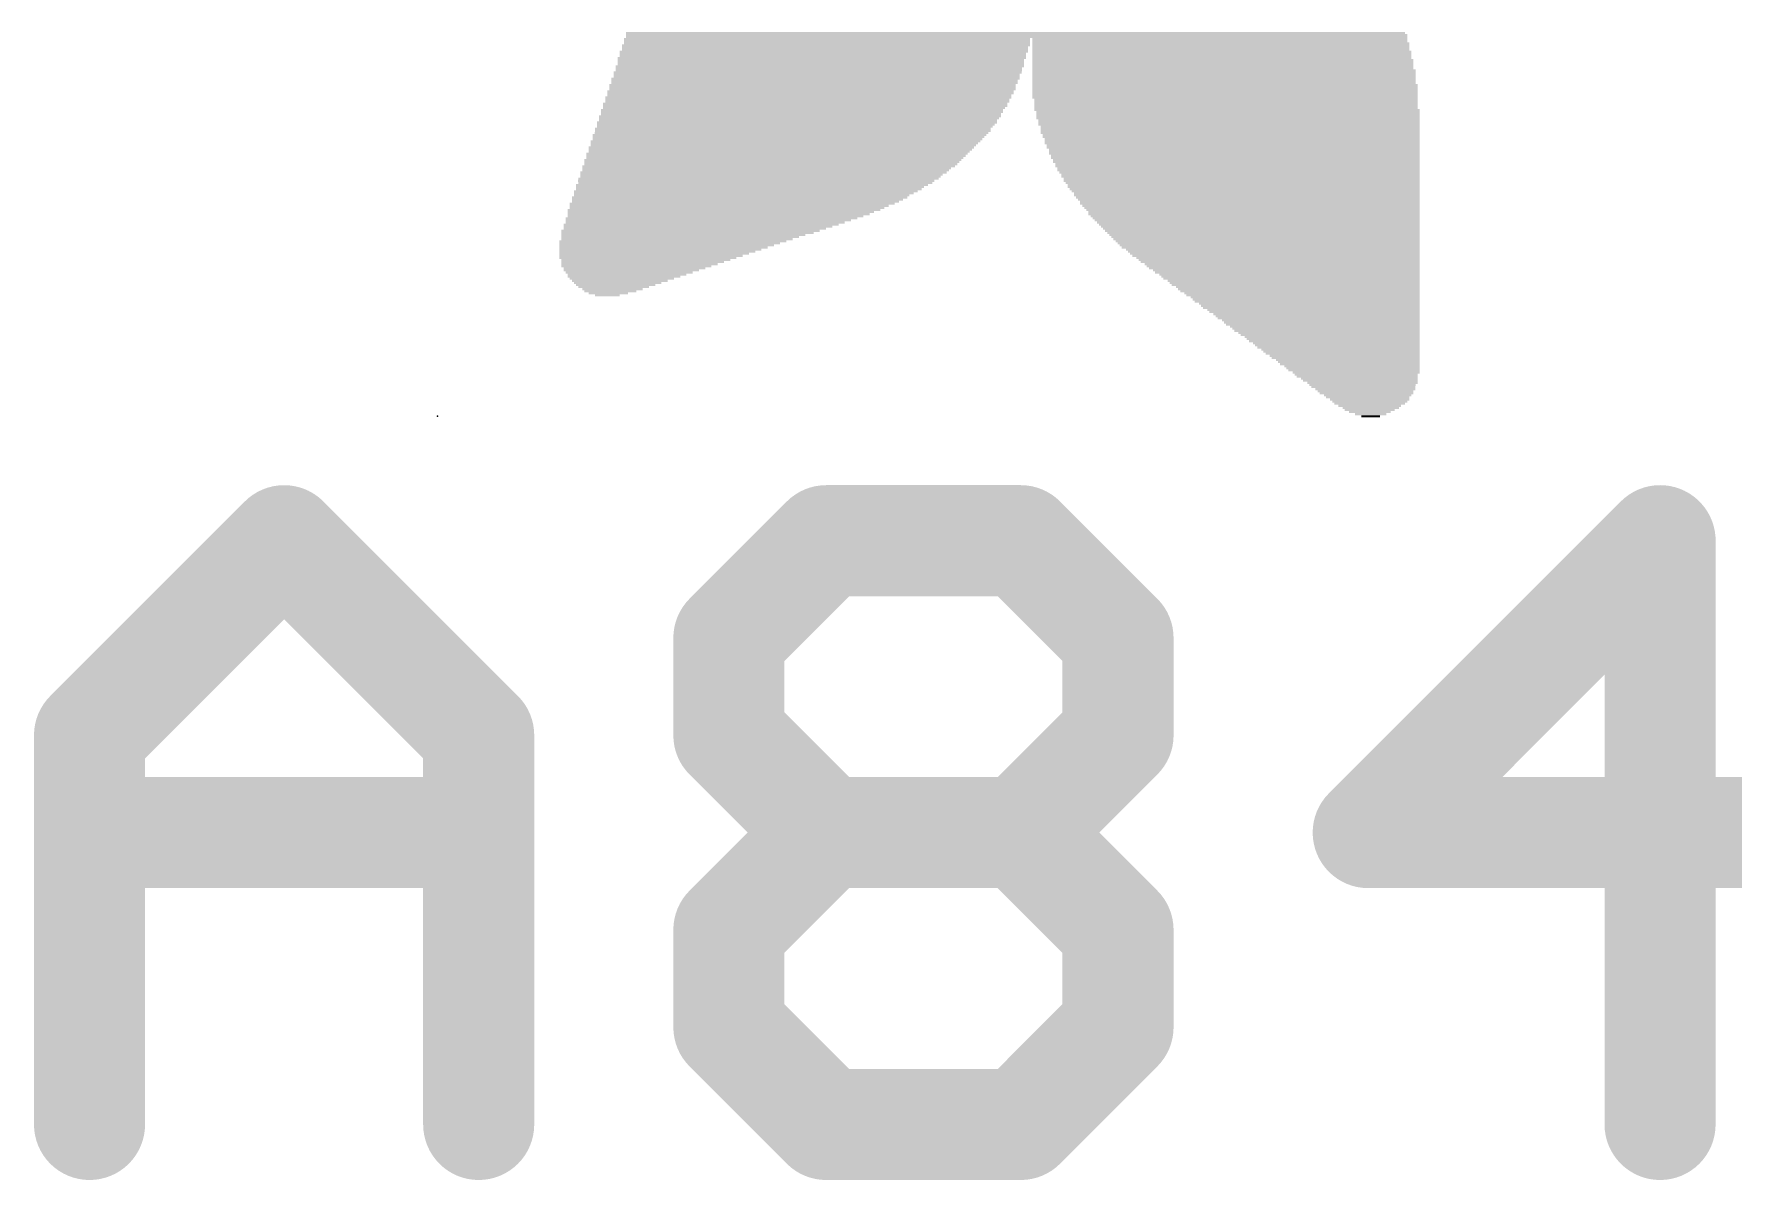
# Model space of a CAD drawing. Extents: x -8.1 to 34.1, y -5.3 to 30.7.
# Drawn here: x 7.644 to 10.752, y 13.716 to 15.812 of the extents above; entities that cross this region are included whole.
import ezdxf

# ---------------------------------------------------------------- set-up
doc = ezdxf.new("R2010")
doc.units = 0
doc.layers.add('21', color=40, linetype='CONTINUOUS')
doc.layers.add('23', color=40, linetype='CONTINUOUS')

# ---------------------------------------------------------------- blocks, each defined once
blk = doc.blocks.new('RECT')
blk.add_solid([(-0.5, -0.5), (0.5, -0.5), (-0.5, 0.5), (0.5, 0.5)])

msp = doc.modelspace()

# ---------------------------------------------------------------- linework, layer by layer
at = {"layer": '21', "const_width": 0.2032}
for points in [[(7.7455, 14.5294), (8.1014, 14.8853)], [(8.1014, 14.8853), (8.4573, 14.5294)], [(8.9149, 14.7074), (9.0928, 14.8853)], [(9.0928, 14.8853), (9.4488, 14.8853)], [(9.4488, 14.8853), (9.6267, 14.7074)], [(10.6181, 14.8853), (10.0843, 14.3515)], [(10.6181, 13.8176), (10.6181, 14.8853)], [(8.9149, 14.5294), (8.9149, 14.7074)], [(9.6267, 14.7074), (9.6267, 14.5294)], [(7.7455, 13.8176), (7.7455, 14.5294)], [(8.4573, 14.5294), (8.4573, 13.8176)], [(9.0928, 14.3515), (8.9149, 14.5294)], [(9.6267, 14.5294), (9.4488, 14.3515)], [(7.7455, 14.3515), (8.4573, 14.3515)], [(8.9149, 14.1735), (9.0928, 14.3515)], [(9.0928, 14.3515), (9.4488, 14.3515)], [(9.4488, 14.3515), (9.6267, 14.1735)], [(10.0843, 14.3515), (10.7961, 14.3515)], [(8.9149, 13.9956), (8.9149, 14.1735)], [(9.6267, 14.1735), (9.6267, 13.9956)], [(9.0928, 13.8176), (8.9149, 13.9956)], [(9.6267, 13.9956), (9.4488, 13.8176)], [(9.4488, 13.8176), (9.0928, 13.8176)]]:
    msp.add_lwpolyline(points, dxfattribs=at)
at = {"layer": '21', "const_width": 0.1016}
for points in [[(8.1373, 14.9212, 1), (8.0655, 14.8494)], [(8.1373, 14.8494, 1), (8.0655, 14.9212)], [(9.0928, 14.9361, 1), (9.0928, 14.8345)], [(9.1288, 14.8494, 1), (9.0569, 14.9212)], [(9.4847, 14.9212, 1), (9.4128, 14.8494)], [(9.4488, 14.8345, 1), (9.4488, 14.9361)], [(10.6689, 14.8853, 1), (10.5673, 14.8853)], [(10.6541, 14.8494, 1), (10.5822, 14.9212)], [(8.9657, 14.7074, 1), (8.8641, 14.7074)], [(8.879, 14.7433, 1), (8.9508, 14.6714)], [(9.6775, 14.7074, 1), (9.5759, 14.7074)], [(9.5908, 14.6714, 1), (9.6626, 14.7433)], [(7.7963, 14.5294, 1), (7.6947, 14.5294)], [(7.7096, 14.5653, 1), (7.7814, 14.4935)], [(8.5081, 14.5294, 1), (8.4065, 14.5294)], [(8.4214, 14.4935, 1), (8.4932, 14.5653)], [(8.9508, 14.5653, 1), (8.879, 14.4935)], [(9.6626, 14.4935, 1), (9.5908, 14.5653)], [(8.8641, 14.5294, 1), (8.9657, 14.5294)], [(9.5759, 14.5294, 1), (9.6775, 14.5294)], [(7.7455, 14.4023, 1), (7.7455, 14.3007)], [(8.4573, 14.3007, 1), (8.4573, 14.4023)], [(9.0928, 14.4023, 1), (9.0928, 14.3007)], [(9.1288, 14.3155, 1), (9.0569, 14.3874)], [(9.4847, 14.3874, 1), (9.4128, 14.3155)], [(9.4488, 14.3007, 1), (9.4488, 14.4023)], [(10.0843, 14.4023, 1), (10.0843, 14.3007)], [(10.7961, 14.3007, 1), (10.7961, 14.4023)], [(9.0569, 14.3155, 1), (9.1288, 14.3874)], [(9.4128, 14.3874, 1), (9.4847, 14.3155)], [(10.0484, 14.3874, 1), (10.1202, 14.3155)], [(8.9657, 14.1735, 1), (8.8641, 14.1735)], [(9.6775, 14.1735, 1), (9.5759, 14.1735)], [(8.879, 14.2094, 1), (8.9508, 14.1376)], [(9.5908, 14.1376, 1), (9.6626, 14.2094)], [(8.9508, 14.0315, 1), (8.879, 13.9596)], [(9.6626, 13.9596, 1), (9.5908, 14.0315)], [(8.8641, 13.9956, 1), (8.9657, 13.9956)], [(9.5759, 13.9956, 1), (9.6775, 13.9956)], [(9.0928, 13.8684, 1), (9.0928, 13.7668)], [(9.0569, 13.7817, 1), (9.1288, 13.8535)], [(9.4128, 13.8535, 1), (9.4847, 13.7817)], [(9.4488, 13.7668, 1), (9.4488, 13.8684)], [(7.6947, 13.8176, 1), (7.7963, 13.8176)], [(8.4065, 13.8176, 1), (8.5081, 13.8176)], [(10.5673, 13.8176, 1), (10.6689, 13.8176)]]:
    msp.add_lwpolyline(points, format="xyb", dxfattribs=at)
at = {"layer": '23'}
msp.add_point((8.382, 15.113), dxfattribs=at)

# ---------------------------------------------------------------- block references
at = {"layer": '21'}
for p, xscale, yscale in [((9.0926, 15.7912), 0.7467, 0.0038), ((9.0907, 15.7874), 0.7429, 0.0038), ((9.0945, 15.8026), 0.7429, 0.0038), ((9.0945, 15.7988), 0.7429, 0.0038), ((9.0945, 15.795), 0.7429, 0.0038), ((9.4393, 15.814), 1.4249, 0.0038), ((9.4412, 15.8102), 1.4288, 0.0038), ((9.4412, 15.8064), 1.4288, 0.0038), ((9.8127, 15.8026), 0.6858, 0.0038), ((9.8127, 15.7988), 0.6858, 0.0038), ((9.8146, 15.795), 0.6896, 0.0038), ((9.8146, 15.7912), 0.6896, 0.0038), ((9.8146, 15.7874), 0.6896, 0.0038), ((9.085, 15.7683), 0.7467, 0.0038), ((9.0831, 15.7645), 0.7429, 0.0038), ((9.0831, 15.7607), 0.7429, 0.0038), ((9.0831, 15.7569), 0.7429, 0.0038), ((9.0888, 15.7797), 0.7467, 0.0039), ((9.0869, 15.7759), 0.7429, 0.0038), ((9.0869, 15.7721), 0.7429, 0.0038), ((9.0907, 15.7836), 0.7429, 0.0038), ((9.8146, 15.7836), 0.6896, 0.0038), ((9.8165, 15.7797), 0.6934, 0.0039), ((9.8165, 15.7759), 0.6934, 0.0038), ((9.8165, 15.7721), 0.6934, 0.0038), ((9.8165, 15.7683), 0.6934, 0.0038), ((9.8184, 15.7645), 0.6972, 0.0038), ((9.8184, 15.7607), 0.6972, 0.0038), ((9.8184, 15.7569), 0.6972, 0.0038), ((9.0735, 15.7302), 0.7468, 0.0038), ((9.0716, 15.7264), 0.743, 0.0038), ((9.0773, 15.7416), 0.7468, 0.0039), ((9.0754, 15.7378), 0.743, 0.0038), ((9.0754, 15.734), 0.743, 0.0038), ((9.0812, 15.7531), 0.7467, 0.0038), ((9.0793, 15.7493), 0.7429, 0.0038), ((9.0793, 15.7455), 0.7429, 0.0038), ((9.8184, 15.7531), 0.6972, 0.0038), ((9.8184, 15.7493), 0.6972, 0.0038), ((9.8203, 15.7455), 0.701, 0.0038), ((9.8203, 15.7416), 0.701, 0.0039), ((9.8203, 15.7378), 0.701, 0.0038), ((9.8203, 15.734), 0.701, 0.0038), ((9.8203, 15.7302), 0.701, 0.0038), ((9.8203, 15.7264), 0.701, 0.0038), ((9.0602, 15.6959), 0.743, 0.0038), ((9.0583, 15.6921), 0.7391, 0.0038), ((9.064, 15.7074), 0.743, 0.0038), ((9.064, 15.7035), 0.743, 0.0039), ((9.0621, 15.6997), 0.7392, 0.0038), ((9.0678, 15.7188), 0.743, 0.0038), ((9.0678, 15.715), 0.743, 0.0038), ((9.0678, 15.7112), 0.743, 0.0038), ((9.0716, 15.7226), 0.743, 0.0038), ((9.8203, 15.7226), 0.701, 0.0038), ((9.8222, 15.7188), 0.7048, 0.0038), ((9.8222, 15.715), 0.7048, 0.0038), ((9.8222, 15.7112), 0.7048, 0.0038), ((9.8222, 15.7074), 0.7048, 0.0038), ((9.8222, 15.7035), 0.7048, 0.0039), ((9.8222, 15.6997), 0.7048, 0.0038), ((9.8222, 15.6959), 0.7048, 0.0038), ((9.8241, 15.6921), 0.701, 0.0038), ((9.045, 15.6616), 0.7353, 0.0038), ((9.0488, 15.6731), 0.7353, 0.0038), ((9.0488, 15.6693), 0.7353, 0.0038), ((9.0469, 15.6654), 0.7315, 0.0039), ((9.0545, 15.6845), 0.7391, 0.0038), ((9.0545, 15.6807), 0.7391, 0.0038), ((9.0526, 15.6769), 0.7353, 0.0038), ((9.0583, 15.6883), 0.7391, 0.0038), ((9.8241, 15.6883), 0.701, 0.0038), ((9.8241, 15.6845), 0.701, 0.0038), ((9.8241, 15.6807), 0.701, 0.0038), ((9.8241, 15.6769), 0.701, 0.0038), ((9.826, 15.6731), 0.7048, 0.0038), ((9.8279, 15.6693), 0.701, 0.0038), ((9.8279, 15.6654), 0.701, 0.0039), ((9.8279, 15.6616), 0.701, 0.0038), ((9.0297, 15.6312), 0.72, 0.0038), ((9.0317, 15.6388), 0.7239, 0.0038), ((9.0317, 15.635), 0.7239, 0.0038), ((9.0373, 15.6464), 0.7277, 0.0038), ((9.0393, 15.6502), 0.7315, 0.0038), ((9.0355, 15.6426), 0.7239, 0.0038), ((9.0431, 15.6578), 0.7315, 0.0038), ((9.0412, 15.654), 0.7277, 0.0038), ((9.8279, 15.6578), 0.701, 0.0038), ((9.8298, 15.654), 0.6972, 0.0038), ((9.8298, 15.6502), 0.6972, 0.0038), ((9.8298, 15.6464), 0.6972, 0.0038), ((9.8317, 15.6426), 0.6934, 0.0038), ((9.8317, 15.6388), 0.6934, 0.0038), ((9.8317, 15.635), 0.6934, 0.0038), ((9.8317, 15.6312), 0.6934, 0.0038), ((9.0107, 15.6045), 0.7049, 0.0038), ((9.0088, 15.6007), 0.7011, 0.0038), ((9.0183, 15.6159), 0.7125, 0.0038), ((9.0164, 15.6121), 0.7087, 0.0038), ((9.0145, 15.6083), 0.7049, 0.0038), ((9.024, 15.6235), 0.7163, 0.0038), ((9.0259, 15.6274), 0.7201, 0.0039), ((9.0221, 15.6197), 0.7125, 0.0038), ((9.8336, 15.6274), 0.6896, 0.0039), ((9.8336, 15.6235), 0.6896, 0.0038), ((9.8355, 15.6197), 0.6858, 0.0038), ((9.8355, 15.6159), 0.6858, 0.0038), ((9.8355, 15.6121), 0.6858, 0.0038), ((9.8374, 15.6083), 0.682, 0.0038), ((9.8374, 15.6045), 0.682, 0.0038), ((9.8393, 15.6007), 0.6782, 0.0038), ((8.9878, 15.5702), 0.682, 0.0038), ((8.9954, 15.5816), 0.6896, 0.0038), ((8.9935, 15.5778), 0.6858, 0.0038), ((8.9916, 15.574), 0.682, 0.0038), ((9.003, 15.5931), 0.6972, 0.0038), ((9.0011, 15.5893), 0.6934, 0.0039), ((8.9992, 15.5854), 0.6896, 0.0038), ((9.0069, 15.5969), 0.6973, 0.0038), ((9.8393, 15.5969), 0.6782, 0.0038), ((9.8393, 15.5931), 0.6782, 0.0038), ((9.8412, 15.5893), 0.6744, 0.0039), ((9.8412, 15.5854), 0.6744, 0.0038), ((9.8431, 15.5816), 0.6705, 0.0038), ((9.8431, 15.5778), 0.6705, 0.0038), ((9.8451, 15.574), 0.6667, 0.0038), ((9.8451, 15.5702), 0.6667, 0.0038), ((8.9649, 15.5435), 0.6515, 0.0038), ((8.9688, 15.5473), 0.6591, 0.0038), ((8.9631, 15.5397), 0.6477, 0.0038), ((8.9783, 15.5588), 0.6705, 0.0038), ((8.9745, 15.555), 0.6629, 0.0038), ((8.9726, 15.5512), 0.6591, 0.0039), ((8.984, 15.5664), 0.6744, 0.0038), ((8.9821, 15.5626), 0.6706, 0.0038), ((9.8469, 15.5664), 0.6629, 0.0038), ((9.8469, 15.5626), 0.6629, 0.0038), ((9.8489, 15.5588), 0.6591, 0.0038), ((9.8507, 15.555), 0.6553, 0.0038), ((9.8507, 15.5512), 0.6553, 0.0039), ((9.8527, 15.5473), 0.6515, 0.0038), ((9.8527, 15.5435), 0.6515, 0.0038), ((9.8545, 15.5397), 0.6477, 0.0038), ((8.9306, 15.5092), 0.6058, 0.0038), ((8.9268, 15.5054), 0.5982, 0.0038), ((8.9345, 15.5131), 0.6135, 0.0039), ((8.9459, 15.5245), 0.6286, 0.0038), ((8.9421, 15.5207), 0.621, 0.0038), ((8.9383, 15.5169), 0.6134, 0.0038), ((8.9573, 15.5359), 0.6439, 0.0038), ((8.9535, 15.5321), 0.6362, 0.0038), ((8.9516, 15.5283), 0.6324, 0.0038), ((9.8565, 15.5359), 0.6439, 0.0038), ((9.8565, 15.5321), 0.6439, 0.0038), ((9.8583, 15.5283), 0.6401, 0.0038), ((9.8603, 15.5245), 0.6363, 0.0038), ((9.8622, 15.5207), 0.6324, 0.0038), ((9.8622, 15.5169), 0.6324, 0.0038), ((9.8641, 15.5131), 0.6286, 0.0039), ((9.866, 15.5092), 0.6248, 0.0038), ((9.8679, 15.5054), 0.621, 0.0038), ((8.883, 15.475), 0.5334, 0.0039), ((8.8963, 15.4826), 0.5525, 0.0038), ((8.8906, 15.4788), 0.541, 0.0038), ((8.9059, 15.4902), 0.5715, 0.0038), ((8.9002, 15.4864), 0.5601, 0.0038), ((8.9211, 15.5016), 0.5944, 0.0038), ((8.9154, 15.4978), 0.583, 0.0038), ((8.9116, 15.494), 0.5753, 0.0038), ((9.8679, 15.5016), 0.621, 0.0038), ((9.8698, 15.4978), 0.6172, 0.0038), ((9.8717, 15.494), 0.6134, 0.0038), ((9.8736, 15.4902), 0.6096, 0.0038), ((9.8755, 15.4864), 0.6058, 0.0038), ((9.8755, 15.4826), 0.6058, 0.0038), ((9.8774, 15.4788), 0.602, 0.0038), ((9.8793, 15.475), 0.5982, 0.0039), ((8.8449, 15.4521), 0.4724, 0.0038), ((8.8392, 15.4483), 0.461, 0.0038), ((8.8316, 15.4445), 0.4458, 0.0038), ((8.8582, 15.4597), 0.4915, 0.0038), ((8.864, 15.4635), 0.5029, 0.0038), ((8.8526, 15.4559), 0.4801, 0.0038), ((8.8773, 15.4711), 0.522, 0.0038), ((8.8716, 15.4673), 0.5106, 0.0038), ((9.8812, 15.4711), 0.5943, 0.0038), ((9.8832, 15.4673), 0.5905, 0.0038), ((9.885, 15.4635), 0.5867, 0.0038), ((9.887, 15.4597), 0.5829, 0.0038), ((9.8888, 15.4559), 0.5791, 0.0038), ((9.8908, 15.4521), 0.5753, 0.0038), ((9.8926, 15.4483), 0.5715, 0.0038), ((9.8946, 15.4445), 0.5677, 0.0038), ((8.8125, 15.433), 0.4153, 0.0038), ((8.8068, 15.4292), 0.4038, 0.0038), ((8.8011, 15.4254), 0.3924, 0.0038), ((8.7954, 15.4216), 0.381, 0.0038), ((8.7897, 15.4178), 0.3696, 0.0038), ((8.784, 15.414), 0.3581, 0.0038), ((8.8201, 15.4369), 0.4229, 0.0039), ((8.8259, 15.4407), 0.4343, 0.0038), ((9.8964, 15.4407), 0.5639, 0.0038), ((9.8984, 15.4369), 0.5601, 0.0039), ((9.9003, 15.433), 0.5562, 0.0038), ((9.9022, 15.4292), 0.5524, 0.0038), ((9.9041, 15.4254), 0.5486, 0.0038), ((9.906, 15.4216), 0.5448, 0.0038), ((9.9098, 15.4178), 0.5372, 0.0038), ((9.9117, 15.414), 0.5334, 0.0038), ((8.7782, 15.4102), 0.3467, 0.0038), ((8.7668, 15.4026), 0.3238, 0.0038), ((8.7726, 15.4064), 0.3353, 0.0038), ((8.763, 15.3988), 0.3086, 0.0039), ((8.7573, 15.3949), 0.2972, 0.0038), ((8.7515, 15.3911), 0.2857, 0.0038), ((8.7459, 15.3873), 0.2743, 0.0038), ((8.7421, 15.3835), 0.2591, 0.0038), ((9.9136, 15.4102), 0.5296, 0.0038), ((9.9155, 15.4064), 0.5258, 0.0038), ((9.9193, 15.4026), 0.5181, 0.0038), ((9.9213, 15.3988), 0.5143, 0.0039), ((9.9231, 15.3949), 0.5105, 0.0038), ((9.9269, 15.3911), 0.5029, 0.0038), ((9.9289, 15.3873), 0.4991, 0.0038), ((9.9307, 15.3835), 0.4953, 0.0038), ((8.7363, 15.3797), 0.2477, 0.0038), ((8.7325, 15.3759), 0.2324, 0.0038), ((8.7287, 15.3721), 0.2172, 0.0038), ((8.723, 15.3683), 0.2058, 0.0038), ((8.7192, 15.3645), 0.1905, 0.0038), ((8.7154, 15.3607), 0.1753, 0.0039), ((8.7116, 15.3568), 0.16, 0.0038), ((8.7078, 15.353), 0.1447, 0.0038), ((9.9345, 15.3797), 0.4877, 0.0038), ((9.9365, 15.3759), 0.4839, 0.0038), ((9.9403, 15.3721), 0.4762, 0.0038), ((9.9422, 15.3683), 0.4724, 0.0038), ((9.9441, 15.3645), 0.4686, 0.0038), ((9.9479, 15.3607), 0.461, 0.0039), ((9.9498, 15.3568), 0.4572, 0.0038), ((9.9517, 15.353), 0.4534, 0.0038), ((8.704, 15.3492), 0.1295, 0.0038), ((8.702, 15.3454), 0.1105, 0.0038), ((8.6982, 15.3416), 0.0953, 0.0038), ((8.6944, 15.3378), 0.0724, 0.0038), ((8.6926, 15.334), 0.0457, 0.0038), ((9.9555, 15.3492), 0.4458, 0.0038), ((9.9574, 15.3454), 0.4419, 0.0038), ((9.9594, 15.3416), 0.4381, 0.0038), ((9.9632, 15.3378), 0.4305, 0.0038), ((9.965, 15.334), 0.4267, 0.0038), ((9.9688, 15.3302), 0.4191, 0.0038), ((9.9708, 15.3264), 0.4153, 0.0038), ((9.9726, 15.3226), 0.4115, 0.0039), ((9.9765, 15.3187), 0.4038, 0.0038), ((9.9784, 15.3149), 0.4, 0.0038), ((9.9803, 15.3111), 0.3962, 0.0038), ((9.9841, 15.3073), 0.3886, 0.0038), ((9.986, 15.3035), 0.3848, 0.0038), ((9.9898, 15.2997), 0.3772, 0.0038), ((9.9917, 15.2959), 0.3734, 0.0038), ((9.9936, 15.2921), 0.3696, 0.0038), ((9.9975, 15.2883), 0.3619, 0.0038), ((9.9993, 15.2845), 0.3581, 0.0039), ((10.0013, 15.2806), 0.3543, 0.0038), ((10.0051, 15.2768), 0.3467, 0.0038), ((10.0069, 15.273), 0.3429, 0.0038), ((10.0089, 15.2692), 0.3391, 0.0038), ((10.0127, 15.2654), 0.3315, 0.0038), ((10.0146, 15.2616), 0.3276, 0.0038), ((10.0184, 15.2578), 0.32, 0.0038), ((10.0203, 15.254), 0.3162, 0.0038), ((10.0222, 15.2502), 0.3124, 0.0038), ((10.026, 15.2464), 0.3048, 0.0039), ((10.0279, 15.2425), 0.301, 0.0038), ((10.0298, 15.2387), 0.2972, 0.0038), ((10.0336, 15.2349), 0.2895, 0.0038), ((10.0356, 15.2311), 0.2857, 0.0038), ((10.0374, 15.2273), 0.2819, 0.0038), ((10.0412, 15.2235), 0.2743, 0.0038), ((10.0432, 15.2197), 0.2705, 0.0038), ((10.047, 15.2159), 0.2629, 0.0038), ((10.0488, 15.2121), 0.2591, 0.0038), ((10.0508, 15.2083), 0.2553, 0.0039), ((10.0546, 15.2044), 0.2476, 0.0038), ((10.0565, 15.2006), 0.2438, 0.0038), ((10.0584, 15.1968), 0.24, 0.0038), ((10.0622, 15.193), 0.2324, 0.0038), ((10.0622, 15.1892), 0.2248, 0.0038), ((10.0641, 15.1854), 0.221, 0.0038), ((10.0679, 15.1816), 0.2134, 0.0038), ((10.0699, 15.1778), 0.2095, 0.0038), ((10.0737, 15.174), 0.2019, 0.0038), ((10.0737, 15.1702), 0.1943, 0.0039), ((10.0755, 15.1663), 0.1905, 0.0038), ((10.0793, 15.1625), 0.1829, 0.0038), ((10.0793, 15.1587), 0.1753, 0.0038), ((10.0813, 15.1549), 0.1715, 0.0038), ((10.0832, 15.1511), 0.16, 0.0038), ((10.0832, 15.1473), 0.1524, 0.0038), ((10.087, 15.1435), 0.1448, 0.0038), ((10.087, 15.1397), 0.1372, 0.0038), ((10.0869, 15.1359), 0.1295, 0.0038), ((10.0869, 15.1321), 0.1143, 0.0039), ((10.0889, 15.1282), 0.1029, 0.0038), ((10.087, 15.1244), 0.0914, 0.0038), ((10.087, 15.1206), 0.0762, 0.0038), ((10.0889, 15.1168), 0.0572, 0.0038), ((10.0889, 15.113), 0.0343, 0.0038)]:
    msp.add_blockref('RECT', p, dxfattribs=dict(at, xscale=xscale, yscale=yscale))

doc.saveas('drawing.dxf')
